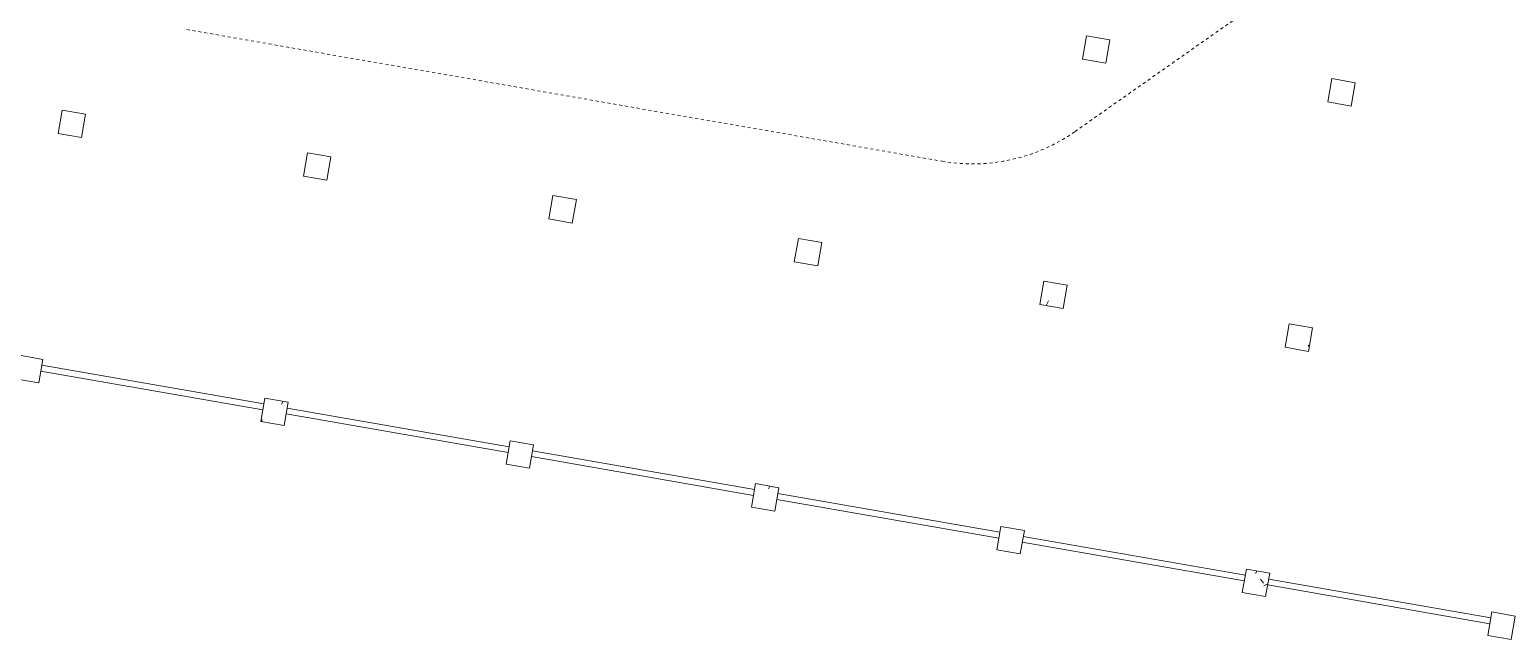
# Model space of a CAD drawing. Extents: x 274235 to 276654, y 142848 to 144425.
# Drawn here: x 276197.01 to 276246.88, y 143186.01 to 143206.58 of the extents above; entities that cross this region are included whole.
import ezdxf

# ---------------------------------------------------------------- set-up
doc = ezdxf.new("R2010")
doc.units = 0
doc.header["$LTSCALE"] = 1.5
doc.linetypes.add('ACM-G-HIDDEN2', pattern=[4.7625, 3.175, -1.5875])
doc.layers.get('0').update_dxf_attribs({"linetype": 'CONTINUOUS', "lineweight": 0})
for name, color, linetype, lineweight in [('_ACM-A-DETL', 7, 'CONTINUOUS', 5), ('_ACM-A-WALL-FULL', 6, 'CONTINUOUS', 13), ('_ACM-S-STRU-CLOS', 5, 'CONTINUOUS', 5)]:
    doc.layers.add(name, color=color, linetype=linetype, lineweight=lineweight)

# ---------------------------------------------------------------- blocks, each defined once
blk = doc.blocks.new('M_Concrete-Rectangular-Column - 800 x 800mm-V591-B1_Working')
at = {"layer": '_ACM-S-STRU-CLOS'}
h = blk.add_hatch(dxfattribs=at)
h.set_pattern_fill('FP_370', color=256, style=0, pattern_type=2)
h.set_pattern_definition([(50, (-941404, -780804.6), (3643.682, -318.781), [381, -4191]), (355, (-941404, -780804.6), (-704.856, 3821.136), [304.8, -3352.8]), (100.451, (-941100.5, -780831), (2938.852, 3502.332), [323.8, -3561.801]), (46.184, (-941404, -779788.6), (5421.582, -840.855), [571.5, -6286.5]), (96.636, (-940952.3, -779858.6), (4748.051, 4948.551), [485.7, -5342.702]), (351.184, (-941404, -779788.6), (4748.1, 4948.506), [457.2, -5029.2]), (21, (-940896, -780042.6), (3032.288, -2045.3045), [381, -4191]), (326, (-940896, -780042.6), (1236.042, 3683.762), [304.8, -3352.8]), (71.451, (-940643.4, -780213), (4268.343, 1638.425), [323.8, -3561.801]), (37.5, (-941404.1, -780804.6), (61.772, 1691.1008), [167.64, -3144.52, 167.64, -6601.46]), (37.5, (-941404.1, -780804.6), (61.772, 1691.1008), [-3479.8, -3235.96, 167.64, -3197.86]), (7.5, (-941404.1, -780804.6), (1336.3933, 2003.6115), [167.64, -1772.92, 167.64, -4351.02]), (7.5, (-941404.1, -780804.6), (1336.3933, 2003.6115), [-2108.2, -3068.32, 167.64, -1115.06]), (327.5, (-942537, -780804.6), (2711.8178, -114.5786), [167.64, -1102.36, -9220.2]), (327.5, (-942537, -780804.6), (2711.8178, -114.5786), [-1270, 167.64, -3794.76, -5257.8]), (327.5, (-942537, -780804.6), (2711.8178, -114.5786), [-5232.4, 167.64, -5090.16]), (317.5, (-943045, -780804.6), (2962.5856, 508.5334), [167.64, -1483.36, 167.64, -6197.6]), (317.5, (-943045, -780804.6), (2962.5856, 508.5334), [-1818.64, -2463.8, 167.64, -3566.16])])
h.paths.add_polyline_path([(400, -400), (400, 400), (-400, 400), (-400, -400)])
at = {"layer": '_ACM-A-DETL', "color": 250}
for p, q in [((400, 400), (-400, 400)), ((-400, 400), (-400, -400)), ((400, -400), (400, 400)), ((-400, -400), (400, -400))]:
    blk.add_line(p, q, dxfattribs=at)
blk = doc.blocks.new('M_Concrete-Rectangular-Column - 800 x 800mm-V592-B1_Working')
at = {"layer": '_ACM-S-STRU-CLOS'}
h = blk.add_hatch(dxfattribs=at)
h.set_pattern_fill('FP_371', color=256, style=0, pattern_type=2)
h.set_pattern_definition([(50, (-933004, -780804.6), (3643.682, -318.781), [381, -4191]), (355, (-933004, -780804.6), (-704.856, 3821.136), [304.8, -3352.8]), (100.451, (-932700.5, -780831), (2938.852, 3502.332), [323.8, -3561.801]), (46.184, (-933004, -779788.6), (5421.582, -840.855), [571.5, -6286.5]), (96.636, (-932552.3, -779858.6), (4748.051, 4948.551), [485.7, -5342.702]), (351.184, (-933004, -779788.6), (4748.1, 4948.506), [457.2, -5029.2]), (21, (-932496, -780042.6), (3032.288, -2045.3045), [381, -4191]), (326, (-932496, -780042.6), (1236.042, 3683.762), [304.8, -3352.8]), (71.451, (-932243.4, -780213), (4268.343, 1638.425), [323.8, -3561.801]), (37.5, (-933004.1, -780804.6), (61.772, 1691.1008), [167.64, -3144.52, 167.64, -6601.46]), (37.5, (-933004.1, -780804.6), (61.772, 1691.1008), [-3479.8, -3235.96, 167.64, -3197.86]), (7.5, (-933004.1, -780804.6), (1336.3933, 2003.6115), [167.64, -1772.92, 167.64, -4351.02]), (7.5, (-933004.1, -780804.6), (1336.3933, 2003.6115), [-2108.2, -3068.32, 167.64, -1115.06]), (327.5, (-934137, -780804.6), (2711.8178, -114.5786), [167.64, -1102.36, -9220.2]), (327.5, (-934137, -780804.6), (2711.8178, -114.5786), [-1270, 167.64, -3794.76, -5257.8]), (327.5, (-934137, -780804.6), (2711.8178, -114.5786), [-5232.4, 167.64, -5090.16]), (317.5, (-934645, -780804.6), (2962.5856, 508.5334), [167.64, -1483.36, 167.64, -6197.6]), (317.5, (-934645, -780804.6), (2962.5856, 508.5334), [-1818.64, -2463.8, 167.64, -3566.16])])
h.paths.add_polyline_path([(400, -400), (400, 400), (-400, 400), (-400, -400)])
at = {"layer": '_ACM-A-DETL', "color": 250}
for p, q in [((400, 400), (-400, 400)), ((-400, 400), (-400, -400)), ((400, -400), (400, 400)), ((-400, -400), (400, -400))]:
    blk.add_line(p, q, dxfattribs=at)
blk = doc.blocks.new('M_Concrete-Rectangular-Column - 800 x 800mm-V595-B1_Working')
at = {"layer": '_ACM-A-DETL', "color": 250}
for p, q in [((400, 400), (-400, 400)), ((-400, 400), (-400, -400)), ((400, -400), (400, 400)), ((-400, -400), (400, -400))]:
    blk.add_line(p, q, dxfattribs=at)
blk = doc.blocks.new('M_Concrete-Rectangular-Column - 800 x 800mm-V601-B1_Working')
at = {"layer": '_ACM-S-STRU-CLOS'}
h = blk.add_hatch(dxfattribs=at)
h.set_pattern_fill('FP_376', color=256, style=0, pattern_type=2)
h.set_pattern_definition([(50, (-941404, -789204.6), (3643.682, -318.781), [381, -4191]), (355, (-941404, -789204.6), (-704.856, 3821.136), [304.8, -3352.8]), (100.451, (-941100.5, -789231), (2938.852, 3502.332), [323.8, -3561.801]), (46.184, (-941404, -788188.6), (5421.582, -840.855), [571.5, -6286.5]), (96.636, (-940952.3, -788258.6), (4748.051, 4948.551), [485.7, -5342.702]), (351.184, (-941404, -788188.6), (4748.1, 4948.506), [457.2, -5029.2]), (21, (-940896, -788442.6), (3032.288, -2045.3045), [381, -4191]), (326, (-940896, -788442.6), (1236.042, 3683.762), [304.8, -3352.8]), (71.451, (-940643.4, -788613), (4268.343, 1638.425), [323.8, -3561.801]), (37.5, (-941404.1, -789204.6), (61.772, 1691.1008), [167.64, -3144.52, 167.64, -6601.46]), (37.5, (-941404.1, -789204.6), (61.772, 1691.1008), [-3479.8, -3235.96, 167.64, -3197.86]), (7.5, (-941404.1, -789204.6), (1336.3933, 2003.6115), [167.64, -1772.92, 167.64, -4351.02]), (7.5, (-941404.1, -789204.6), (1336.3933, 2003.6115), [-2108.2, -3068.32, 167.64, -1115.06]), (327.5, (-942537, -789204.6), (2711.8178, -114.5786), [167.64, -1102.36, -9220.2]), (327.5, (-942537, -789204.6), (2711.8178, -114.5786), [-1270, 167.64, -3794.76, -5257.8]), (327.5, (-942537, -789204.6), (2711.8178, -114.5786), [-5232.4, 167.64, -5090.16]), (317.5, (-943045, -789204.6), (2962.5856, 508.5334), [167.64, -1483.36, 167.64, -6197.6]), (317.5, (-943045, -789204.6), (2962.5856, 508.5334), [-1818.64, -2463.8, 167.64, -3566.16])])
h.paths.add_polyline_path([(400, -400), (400, 400), (-400, 400), (-400, -400)])
at = {"layer": '_ACM-A-DETL', "color": 250}
for p, q in [((400, 400), (-400, 400)), ((-400, 400), (-400, -400)), ((400, -400), (400, 400)), ((-400, -400), (400, -400))]:
    blk.add_line(p, q, dxfattribs=at)
blk = doc.blocks.new('M_Concrete-Rectangular-Column - 800 x 800mm-V602-B1_Working')
at = {"layer": '_ACM-A-DETL', "color": 250}
for p, q in [((400, 400), (-400, 400)), ((-400, 400), (-400, -400)), ((400, -400), (400, 400)), ((-400, -400), (400, -400))]:
    blk.add_line(p, q, dxfattribs=at)
blk = doc.blocks.new('M_Concrete-Rectangular-Column - 800 x 800mm-V605-B1_Working')
at = {"layer": '_ACM-A-DETL', "color": 250}
for p, q in [((400, 400), (-400, 400)), ((-400, 400), (-400, -400)), ((400, -400), (400, 400)), ((-400, -400), (400, -400))]:
    blk.add_line(p, q, dxfattribs=at)
blk = doc.blocks.new('M_Concrete-Rectangular-Column - 800 x 800mm-V681-B1_Working')
at = {"layer": '_ACM-S-STRU-CLOS'}
h = blk.add_hatch(dxfattribs=at)
h.set_pattern_fill('FP_425', color=256, style=0, pattern_type=2)
h.set_pattern_definition([(50, (-958204, -780804.6), (3643.682, -318.781), [381, -4191]), (355, (-958204, -780804.6), (-704.856, 3821.136), [304.8, -3352.8]), (100.451, (-957900.5, -780831), (2938.852, 3502.332), [323.8, -3561.801]), (46.184, (-958204, -779788.6), (5421.582, -840.855), [571.5, -6286.5]), (96.636, (-957752.3, -779858.6), (4748.051, 4948.551), [485.7, -5342.702]), (351.184, (-958204, -779788.6), (4748.1, 4948.506), [457.2, -5029.2]), (21, (-957696, -780042.6), (3032.288, -2045.3045), [381, -4191]), (326, (-957696, -780042.6), (1236.042, 3683.762), [304.8, -3352.8]), (71.451, (-957443.4, -780213), (4268.343, 1638.425), [323.8, -3561.801]), (37.5, (-958204.1, -780804.6), (61.772, 1691.1008), [167.64, -3144.52, 167.64, -6601.46]), (37.5, (-958204.1, -780804.6), (61.772, 1691.1008), [-3479.8, -3235.96, 167.64, -3197.86]), (7.5, (-958204.1, -780804.6), (1336.3933, 2003.6115), [167.64, -1772.92, 167.64, -4351.02]), (7.5, (-958204.1, -780804.6), (1336.3933, 2003.6115), [-2108.2, -3068.32, 167.64, -1115.06]), (327.5, (-959337, -780804.6), (2711.8178, -114.5786), [167.64, -1102.36, -9220.2]), (327.5, (-959337, -780804.6), (2711.8178, -114.5786), [-1270, 167.64, -3794.76, -5257.8]), (327.5, (-959337, -780804.6), (2711.8178, -114.5786), [-5232.4, 167.64, -5090.16]), (317.5, (-959845, -780804.6), (2962.5856, 508.5334), [167.64, -1483.36, 167.64, -6197.6]), (317.5, (-959845, -780804.6), (2962.5856, 508.5334), [-1818.64, -2463.8, 167.64, -3566.16])])
h.paths.add_polyline_path([(400, -400), (400, 400), (-400, 400), (-400, -400)])
at = {"layer": '_ACM-A-DETL', "color": 250}
for p, q in [((400, 400), (-400, 400)), ((-400, 400), (-400, -400)), ((400, -400), (400, 400)), ((-400, -400), (400, -400))]:
    blk.add_line(p, q, dxfattribs=at)
blk = doc.blocks.new('M_Concrete-Rectangular-Column - 800 x 800mm-V682-B1_Working')
at = {"layer": '_ACM-S-STRU-CLOS'}
h = blk.add_hatch(dxfattribs=at)
h.set_pattern_fill('FP_426', color=256, style=0, pattern_type=2)
h.set_pattern_definition([(50, (-958204, -789204.6), (3643.682, -318.781), [381, -4191]), (355, (-958204, -789204.6), (-704.856, 3821.136), [304.8, -3352.8]), (100.451, (-957900.5, -789231), (2938.852, 3502.332), [323.8, -3561.801]), (46.184, (-958204, -788188.6), (5421.582, -840.855), [571.5, -6286.5]), (96.636, (-957752.3, -788258.6), (4748.051, 4948.551), [485.7, -5342.702]), (351.184, (-958204, -788188.6), (4748.1, 4948.506), [457.2, -5029.2]), (21, (-957696, -788442.6), (3032.288, -2045.3045), [381, -4191]), (326, (-957696, -788442.6), (1236.042, 3683.762), [304.8, -3352.8]), (71.451, (-957443.4, -788613), (4268.343, 1638.425), [323.8, -3561.801]), (37.5, (-958204.1, -789204.6), (61.772, 1691.1008), [167.64, -3144.52, 167.64, -6601.46]), (37.5, (-958204.1, -789204.6), (61.772, 1691.1008), [-3479.8, -3235.96, 167.64, -3197.86]), (7.5, (-958204.1, -789204.6), (1336.3933, 2003.6115), [167.64, -1772.92, 167.64, -4351.02]), (7.5, (-958204.1, -789204.6), (1336.3933, 2003.6115), [-2108.2, -3068.32, 167.64, -1115.06]), (327.5, (-959337, -789204.6), (2711.8178, -114.5786), [167.64, -1102.36, -9220.2]), (327.5, (-959337, -789204.6), (2711.8178, -114.5786), [-1270, 167.64, -3794.76, -5257.8]), (327.5, (-959337, -789204.6), (2711.8178, -114.5786), [-5232.4, 167.64, -5090.16]), (317.5, (-959845, -789204.6), (2962.5856, 508.5334), [167.64, -1483.36, 167.64, -6197.6]), (317.5, (-959845, -789204.6), (2962.5856, 508.5334), [-1818.64, -2463.8, 167.64, -3566.16])])
h.paths.add_polyline_path([(400, -400), (400, 400), (-400, 400), (-400, -400)])
at = {"layer": '_ACM-A-DETL', "color": 250}
for p, q in [((400, 400), (-400, 400)), ((-400, 400), (-400, -400)), ((400, -400), (400, 400)), ((-400, -400), (400, -400))]:
    blk.add_line(p, q, dxfattribs=at)
blk = doc.blocks.new('M_Concrete-Rectangular-Column - 800 x 800mm-V689-B1_Working')
at = {"layer": '_ACM-S-STRU-CLOS'}
h = blk.add_hatch(dxfattribs=at)
h.set_pattern_fill('FP_430', color=256, style=0, pattern_type=2)
h.set_pattern_definition([(50, (-966604, -780804.6), (3643.682, -318.781), [381, -4191]), (355, (-966604, -780804.6), (-704.856, 3821.136), [304.8, -3352.8]), (100.451, (-966300.5, -780831), (2938.852, 3502.332), [323.8, -3561.801]), (46.184, (-966604, -779788.6), (5421.582, -840.855), [571.5, -6286.5]), (96.636, (-966152.3, -779858.6), (4748.051, 4948.551), [485.7, -5342.702]), (351.184, (-966604, -779788.6), (4748.1, 4948.506), [457.2, -5029.2]), (21, (-966096, -780042.6), (3032.288, -2045.3045), [381, -4191]), (326, (-966096, -780042.6), (1236.042, 3683.762), [304.8, -3352.8]), (71.451, (-965843.4, -780213), (4268.343, 1638.425), [323.8, -3561.801]), (37.5, (-966604.1, -780804.6), (61.772, 1691.1008), [167.64, -3144.52, 167.64, -6601.46]), (37.5, (-966604.1, -780804.6), (61.772, 1691.1008), [-3479.8, -3235.96, 167.64, -3197.86]), (7.5, (-966604.1, -780804.6), (1336.3933, 2003.6115), [167.64, -1772.92, 167.64, -4351.02]), (7.5, (-966604.1, -780804.6), (1336.3933, 2003.6115), [-2108.2, -3068.32, 167.64, -1115.06]), (327.5, (-967737, -780804.6), (2711.8178, -114.5786), [167.64, -1102.36, -9220.2]), (327.5, (-967737, -780804.6), (2711.8178, -114.5786), [-1270, 167.64, -3794.76, -5257.8]), (327.5, (-967737, -780804.6), (2711.8178, -114.5786), [-5232.4, 167.64, -5090.16]), (317.5, (-968245, -780804.6), (2962.5856, 508.5334), [167.64, -1483.36, 167.64, -6197.6]), (317.5, (-968245, -780804.6), (2962.5856, 508.5334), [-1818.64, -2463.8, 167.64, -3566.16])])
h.paths.add_polyline_path([(400, -400), (400, 400), (-400, 400), (-400, -400)])
at = {"layer": '_ACM-A-DETL', "color": 250}
for p, q in [((400, 400), (-400, 400)), ((-400, 400), (-400, -400)), ((400, -400), (400, 400)), ((-400, -400), (400, -400))]:
    blk.add_line(p, q, dxfattribs=at)
blk = doc.blocks.new('M_Concrete-Rectangular-Column - 800 x 800mm-V690-B1_Working')
at = {"layer": '_ACM-S-STRU-CLOS'}
h = blk.add_hatch(dxfattribs=at)
h.set_pattern_fill('FP_431', color=256, style=0, pattern_type=2)
h.set_pattern_definition([(50, (-966604, -789204.6), (3643.682, -318.781), [381, -4191]), (355, (-966604, -789204.6), (-704.856, 3821.136), [304.8, -3352.8]), (100.451, (-966300.5, -789231), (2938.852, 3502.332), [323.8, -3561.801]), (46.184, (-966604, -788188.6), (5421.582, -840.855), [571.5, -6286.5]), (96.636, (-966152.3, -788258.6), (4748.051, 4948.551), [485.7, -5342.702]), (351.184, (-966604, -788188.6), (4748.1, 4948.506), [457.2, -5029.2]), (21, (-966096, -788442.6), (3032.288, -2045.3045), [381, -4191]), (326, (-966096, -788442.6), (1236.042, 3683.762), [304.8, -3352.8]), (71.451, (-965843.4, -788613), (4268.343, 1638.425), [323.8, -3561.801]), (37.5, (-966604.1, -789204.6), (61.772, 1691.1008), [167.64, -3144.52, 167.64, -6601.46]), (37.5, (-966604.1, -789204.6), (61.772, 1691.1008), [-3479.8, -3235.96, 167.64, -3197.86]), (7.5, (-966604.1, -789204.6), (1336.3933, 2003.6115), [167.64, -1772.92, 167.64, -4351.02]), (7.5, (-966604.1, -789204.6), (1336.3933, 2003.6115), [-2108.2, -3068.32, 167.64, -1115.06]), (327.5, (-967737, -789204.6), (2711.8178, -114.5786), [167.64, -1102.36, -9220.2]), (327.5, (-967737, -789204.6), (2711.8178, -114.5786), [-1270, 167.64, -3794.76, -5257.8]), (327.5, (-967737, -789204.6), (2711.8178, -114.5786), [-5232.4, 167.64, -5090.16]), (317.5, (-968245, -789204.6), (2962.5856, 508.5334), [167.64, -1483.36, 167.64, -6197.6]), (317.5, (-968245, -789204.6), (2962.5856, 508.5334), [-1818.64, -2463.8, 167.64, -3566.16])])
h.paths.add_polyline_path([(400, -400), (400, 400), (-400, 400), (-400, -400)])
at = {"layer": '_ACM-A-DETL', "color": 250}
for p, q in [((400, 400), (-400, 400)), ((-400, 400), (-400, -400)), ((400, -400), (400, 400)), ((-400, -400), (400, -400))]:
    blk.add_line(p, q, dxfattribs=at)
blk = doc.blocks.new('M_Concrete-Rectangular-Column - 800 x 800mm-V691-B1_Working')
at = {"layer": '_ACM-S-STRU-CLOS'}
h = blk.add_hatch(dxfattribs=at)
h.set_pattern_fill('FP_432', color=256, style=0, pattern_type=2)
h.set_pattern_definition([(50, (-966604, -797604.6), (3643.682, -318.781), [381, -4191]), (355, (-966604, -797604.6), (-704.856, 3821.136), [304.8, -3352.8]), (100.451, (-966300.5, -797631), (2938.852, 3502.332), [323.8, -3561.801]), (46.184, (-966604, -796588.6), (5421.582, -840.855), [571.5, -6286.5]), (96.636, (-966152.3, -796658.6), (4748.051, 4948.551), [485.7, -5342.702]), (351.184, (-966604, -796588.6), (4748.1, 4948.506), [457.2, -5029.2]), (21, (-966096, -796842.6), (3032.288, -2045.3045), [381, -4191]), (326, (-966096, -796842.6), (1236.042, 3683.762), [304.8, -3352.8]), (71.451, (-965843.4, -797013), (4268.343, 1638.425), [323.8, -3561.801]), (37.5, (-966604.1, -797604.6), (61.772, 1691.1008), [167.64, -3144.52, 167.64, -6601.46]), (37.5, (-966604.1, -797604.6), (61.772, 1691.1008), [-3479.8, -3235.96, 167.64, -3197.86]), (7.5, (-966604.1, -797604.6), (1336.3933, 2003.6115), [167.64, -1772.92, 167.64, -4351.02]), (7.5, (-966604.1, -797604.6), (1336.3933, 2003.6115), [-2108.2, -3068.32, 167.64, -1115.06]), (327.5, (-967737, -797604.6), (2711.8178, -114.5786), [167.64, -1102.36, -9220.2]), (327.5, (-967737, -797604.6), (2711.8178, -114.5786), [-1270, 167.64, -3794.76, -5257.8]), (327.5, (-967737, -797604.6), (2711.8178, -114.5786), [-5232.4, 167.64, -5090.16]), (317.5, (-968245, -797604.6), (2962.5856, 508.5334), [167.64, -1483.36, 167.64, -6197.6]), (317.5, (-968245, -797604.6), (2962.5856, 508.5334), [-1818.64, -2463.8, 167.64, -3566.16])])
h.paths.add_polyline_path([(400, -400), (400, 400), (-400, 400), (-400, -400)])
at = {"layer": '_ACM-A-DETL', "color": 250}
for p, q in [((400, 400), (-400, 400)), ((-400, 400), (-400, -400)), ((400, -400), (400, 400)), ((-400, -400), (400, -400))]:
    blk.add_line(p, q, dxfattribs=at)
blk = doc.blocks.new('M_Concrete-Rectangular-Column - 800 x 800mm-V697-B1_Working')
at = {"layer": '_ACM-S-STRU-CLOS'}
h = blk.add_hatch(dxfattribs=at)
h.set_pattern_fill('FP_438', color=256, style=0, pattern_type=2)
h.set_pattern_definition([(50, (-975004, -780804.6), (3643.682, -318.781), [381, -4191]), (355, (-975004, -780804.6), (-704.856, 3821.136), [304.8, -3352.8]), (100.451, (-974700.5, -780831), (2938.852, 3502.332), [323.8, -3561.801]), (46.184, (-975004, -779788.6), (5421.582, -840.855), [571.5, -6286.5]), (96.636, (-974552.3, -779858.6), (4748.051, 4948.551), [485.7, -5342.702]), (351.184, (-975004, -779788.6), (4748.1, 4948.506), [457.2, -5029.2]), (21, (-974496, -780042.6), (3032.288, -2045.3045), [381, -4191]), (326, (-974496, -780042.6), (1236.042, 3683.762), [304.8, -3352.8]), (71.451, (-974243.4, -780213), (4268.343, 1638.425), [323.8, -3561.801]), (37.5, (-975004.1, -780804.6), (61.772, 1691.1008), [167.64, -3144.52, 167.64, -6601.46]), (37.5, (-975004.1, -780804.6), (61.772, 1691.1008), [-3479.8, -3235.96, 167.64, -3197.86]), (7.5, (-975004.1, -780804.6), (1336.3933, 2003.6115), [167.64, -1772.92, 167.64, -4351.02]), (7.5, (-975004.1, -780804.6), (1336.3933, 2003.6115), [-2108.2, -3068.32, 167.64, -1115.06]), (327.5, (-976137, -780804.6), (2711.8178, -114.5786), [167.64, -1102.36, -9220.2]), (327.5, (-976137, -780804.6), (2711.8178, -114.5786), [-1270, 167.64, -3794.76, -5257.8]), (327.5, (-976137, -780804.6), (2711.8178, -114.5786), [-5232.4, 167.64, -5090.16]), (317.5, (-976645, -780804.6), (2962.5856, 508.5334), [167.64, -1483.36, 167.64, -6197.6]), (317.5, (-976645, -780804.6), (2962.5856, 508.5334), [-1818.64, -2463.8, 167.64, -3566.16])])
h.paths.add_polyline_path([(400, -400), (400, 400), (-400, 400), (-400, -400)])
at = {"layer": '_ACM-A-DETL', "color": 250}
for p, q in [((400, 400), (-400, 400)), ((-400, 400), (-400, -400)), ((400, -400), (400, 400)), ((-400, -400), (400, -400))]:
    blk.add_line(p, q, dxfattribs=at)
blk = doc.blocks.new('M_Concrete-Rectangular-Column - 800 x 800mm-V698-B1_Working')
at = {"layer": '_ACM-S-STRU-CLOS'}
h = blk.add_hatch(dxfattribs=at)
h.set_pattern_fill('FP_439', color=256, style=0, pattern_type=2)
h.set_pattern_definition([(50, (-975004, -789204.6), (3643.682, -318.781), [381, -4191]), (355, (-975004, -789204.6), (-704.856, 3821.136), [304.8, -3352.8]), (100.451, (-974700.5, -789231), (2938.852, 3502.332), [323.8, -3561.801]), (46.184, (-975004, -788188.6), (5421.582, -840.855), [571.5, -6286.5]), (96.636, (-974552.3, -788258.6), (4748.051, 4948.551), [485.7, -5342.702]), (351.184, (-975004, -788188.6), (4748.1, 4948.506), [457.2, -5029.2]), (21, (-974496, -788442.6), (3032.288, -2045.3045), [381, -4191]), (326, (-974496, -788442.6), (1236.042, 3683.762), [304.8, -3352.8]), (71.451, (-974243.4, -788613), (4268.343, 1638.425), [323.8, -3561.801]), (37.5, (-975004.1, -789204.6), (61.772, 1691.1008), [167.64, -3144.52, 167.64, -6601.46]), (37.5, (-975004.1, -789204.6), (61.772, 1691.1008), [-3479.8, -3235.96, 167.64, -3197.86]), (7.5, (-975004.1, -789204.6), (1336.3933, 2003.6115), [167.64, -1772.92, 167.64, -4351.02]), (7.5, (-975004.1, -789204.6), (1336.3933, 2003.6115), [-2108.2, -3068.32, 167.64, -1115.06]), (327.5, (-976137, -789204.6), (2711.8178, -114.5786), [167.64, -1102.36, -9220.2]), (327.5, (-976137, -789204.6), (2711.8178, -114.5786), [-1270, 167.64, -3794.76, -5257.8]), (327.5, (-976137, -789204.6), (2711.8178, -114.5786), [-5232.4, 167.64, -5090.16]), (317.5, (-976645, -789204.6), (2962.5856, 508.5334), [167.64, -1483.36, 167.64, -6197.6]), (317.5, (-976645, -789204.6), (2962.5856, 508.5334), [-1818.64, -2463.8, 167.64, -3566.16])])
h.paths.add_polyline_path([(400, -400), (400, 400), (-400, 400), (-400, -400)])
at = {"layer": '_ACM-A-DETL', "color": 250}
for p, q in [((400, 400), (-400, 400)), ((-400, 400), (-400, -400)), ((400, -400), (400, 400)), ((-400, -400), (400, -400))]:
    blk.add_line(p, q, dxfattribs=at)
blk = doc.blocks.new('M_Concrete-Rectangular-Column - 800 x 800mm-V699-B1_Working')
at = {"layer": '_ACM-S-STRU-CLOS'}
h = blk.add_hatch(dxfattribs=at)
h.set_pattern_fill('FP_440', color=256, style=0, pattern_type=2)
h.set_pattern_definition([(50, (-975004, -797604.6), (3643.682, -318.781), [381, -4191]), (355, (-975004, -797604.6), (-704.856, 3821.136), [304.8, -3352.8]), (100.451, (-974700.5, -797631), (2938.852, 3502.332), [323.8, -3561.801]), (46.184, (-975004, -796588.6), (5421.582, -840.855), [571.5, -6286.5]), (96.636, (-974552.3, -796658.6), (4748.051, 4948.551), [485.7, -5342.702]), (351.184, (-975004, -796588.6), (4748.1, 4948.506), [457.2, -5029.2]), (21, (-974496, -796842.6), (3032.288, -2045.3045), [381, -4191]), (326, (-974496, -796842.6), (1236.042, 3683.762), [304.8, -3352.8]), (71.451, (-974243.4, -797013), (4268.343, 1638.425), [323.8, -3561.801]), (37.5, (-975004.1, -797604.6), (61.772, 1691.1008), [167.64, -3144.52, 167.64, -6601.46]), (37.5, (-975004.1, -797604.6), (61.772, 1691.1008), [-3479.8, -3235.96, 167.64, -3197.86]), (7.5, (-975004.1, -797604.6), (1336.3933, 2003.6115), [167.64, -1772.92, 167.64, -4351.02]), (7.5, (-975004.1, -797604.6), (1336.3933, 2003.6115), [-2108.2, -3068.32, 167.64, -1115.06]), (327.5, (-976137, -797604.6), (2711.8178, -114.5786), [167.64, -1102.36, -9220.2]), (327.5, (-976137, -797604.6), (2711.8178, -114.5786), [-1270, 167.64, -3794.76, -5257.8]), (327.5, (-976137, -797604.6), (2711.8178, -114.5786), [-5232.4, 167.64, -5090.16]), (317.5, (-976645, -797604.6), (2962.5856, 508.5334), [167.64, -1483.36, 167.64, -6197.6]), (317.5, (-976645, -797604.6), (2962.5856, 508.5334), [-1818.64, -2463.8, 167.64, -3566.16])])
h.paths.add_polyline_path([(400, -400), (400, 400), (-400, 400), (-400, -400)])
at = {"layer": '_ACM-A-DETL', "color": 250}
for p, q in [((400, 400), (-400, 400)), ((-400, 400), (-400, -400)), ((400, -400), (400, 400)), ((-400, -400), (400, -400))]:
    blk.add_line(p, q, dxfattribs=at)
blk = doc.blocks.new('M_Concrete-Rectangular-Column - 800 x 800mm-V705-B1_Working')
at = {"layer": '_ACM-A-DETL', "color": 250}
for p, q in [((400, 400), (-400, 400)), ((-400, 400), (-400, -400)), ((400, -400), (400, 400)), ((-400, -400), (400, -400))]:
    blk.add_line(p, q, dxfattribs=at)
blk = doc.blocks.new('BASEMENT20250512')
at = {"layer": '_ACM-A-DETL', "color": 250, "linetype": 'ACM-G-HIDDEN2'}
for p, q in [((966375.6984, 794756.9671), (977401.8554, 805783.1242)), ((936276.289, 792999.6078), (962132.8438, 792999.6078))]:
    blk.add_line(p, q, dxfattribs=at)
blk.add_arc((962133.0577, 798999.6078), 6000, 269.99795693, 315.00000014, dxfattribs=at)
at = {"layer": '_ACM-A-WALL-FULL', "lineweight": 9}
for p, q in [((941004.1237, 781004.5652), (933404.1237, 781004.5652)), ((949404.1236, 781004.5652), (941804.1237, 781004.5652)), ((957804.1236, 781004.5652), (950204.1236, 781004.5652)), ((966204.1236, 781004.5652), (958604.1236, 781004.5652)), ((974604.1235, 781004.5652), (967004.1236, 781004.5652)), ((983004.1235, 781004.5652), (975404.1235, 781004.5652)), ((933404.1237, 780804.5652), (941004.1237, 780804.5652)), ((941804.1237, 780804.5652), (949404.1236, 780804.5652)), ((950204.1236, 780804.5652), (957804.1236, 780804.5652)), ((958604.1236, 780804.5652), (966204.1236, 780804.5652)), ((967004.1236, 780804.5652), (974604.1235, 780804.5652)), ((975404.1235, 780804.5652), (983004.1235, 780804.5652))]:
    blk.add_line(p, q, dxfattribs=at)
at = {"layer": '_ACM-S-STRU-CLOS'}
for name, p in [('M_Concrete-Rectangular-Column - 800 x 800mm-V691-B1_Working', (966604.1236, 797604.5651)), ('M_Concrete-Rectangular-Column - 800 x 800mm-V699-B1_Working', (975004.1235, 797604.5651)), ('M_Concrete-Rectangular-Column - 800 x 800mm-V602-B1_Working', (933004.1237, 789204.5652)), ('M_Concrete-Rectangular-Column - 800 x 800mm-V601-B1_Working', (941404.1237, 789204.5652)), ('M_Concrete-Rectangular-Column - 800 x 800mm-V605-B1_Working', (949804.1236, 789204.5652)), ('M_Concrete-Rectangular-Column - 800 x 800mm-V682-B1_Working', (958204.1236, 789204.5652)), ('M_Concrete-Rectangular-Column - 800 x 800mm-V690-B1_Working', (966604.1236, 789204.5652)), ('M_Concrete-Rectangular-Column - 800 x 800mm-V698-B1_Working', (975004.1235, 789204.5652)), ('M_Concrete-Rectangular-Column - 800 x 800mm-V592-B1_Working', (933004.1237, 780804.5652)), ('M_Concrete-Rectangular-Column - 800 x 800mm-V591-B1_Working', (941404.1237, 780804.5652)), ('M_Concrete-Rectangular-Column - 800 x 800mm-V595-B1_Working', (949804.1236, 780804.5652)), ('M_Concrete-Rectangular-Column - 800 x 800mm-V681-B1_Working', (958204.1236, 780804.5652)), ('M_Concrete-Rectangular-Column - 800 x 800mm-V689-B1_Working', (966604.1236, 780804.5652)), ('M_Concrete-Rectangular-Column - 800 x 800mm-V697-B1_Working', (975004.1235, 780804.5652)), ('M_Concrete-Rectangular-Column - 800 x 800mm-V705-B1_Working', (983404.1235, 780804.5652))]:
    blk.add_blockref(name, p, dxfattribs=at)

msp = doc.modelspace()

# ---------------------------------------------------------------- block references
at = {"xscale": 0.0009999999999999994, "yscale": 0.001, "zscale": 0.001, "rotation": 350.1075696352769}
msp.add_blockref('BASEMENT20250512', (275143.722, 142586.221), dxfattribs=at)

doc.saveas('drawing.dxf')
